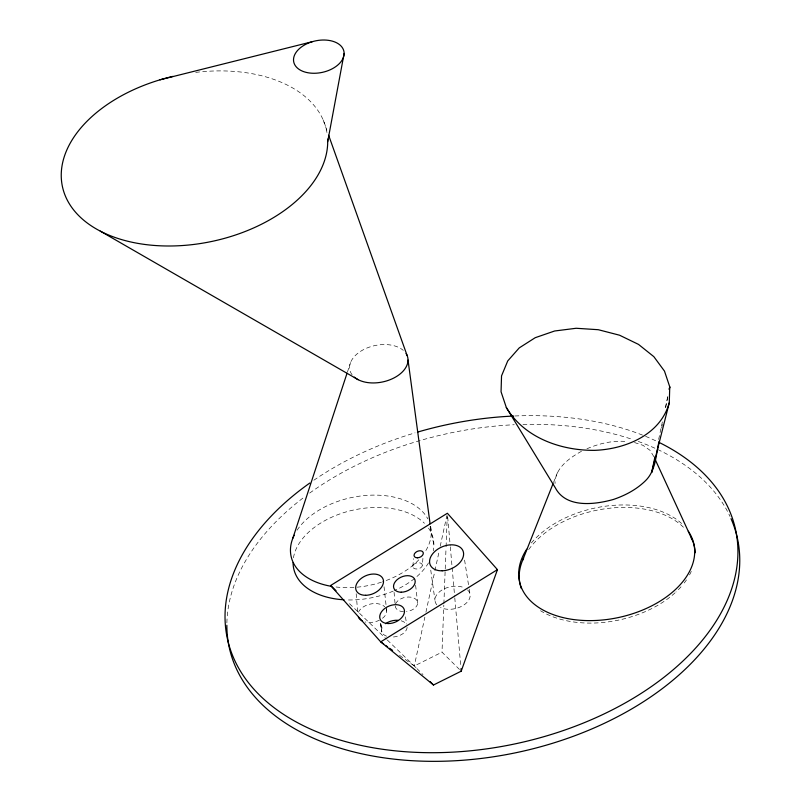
<?xml version="1.0" encoding="UTF-8"?>
<svg xmlns="http://www.w3.org/2000/svg" width="801" height="801" viewBox="0 0 801 801"><rect width="100%" height="100%" fill="white"/><g stroke="black" fill="none" stroke-linecap="round" stroke-linejoin="round"><path stroke-width="0.6" stroke-dasharray="4 3" d="M459.464 669.446L442.002 652.164L443.824 605.035M443.874 603.794L446.027 547.984M446.077 546.753L447.268 515.744M422.357 565.256A4.866 3.054 -12 0 0 415.158 563.483A4.866 3.054 -12 0 0 415.158 568.85A4.866 3.054 -12 0 0 422.357 565.256L423.038 556.905M412.755 566.467L413.656 558.597M661.656 428.034L662.377 424.4M665.711 407.439L667.854 396.535M658.652 439.449L662.527 421.096M665.371 407.639L667.944 395.404M416.039 667.714L414.287 665.981L424.87 617.11M425.932 612.224L434.663 571.914M434.933 570.692L439.168 551.138M440.22 546.252L446.838 515.714M347.464 371.954L350.588 362.452M581.506 451.293C569.411 457.892 554.843 468.355 555.023 483.534M553.471 482.623L557.616 472.19M399.479 655.348L414.287 665.981L442.002 652.164M586.913 448.78C599.258 443.434 612.945 440.27 626.422 441.511M634.452 442.522L643.013 445.336L650.032 450.332L653.946 456.83M349.516 603.674L386.402 639.158M387.304 640.019L414.287 665.981M416.91 668.575L423.018 674.632M323.173 119.93L327.369 131.694M430.057 526.627L433.882 544.8M405.436 616.83L406.618 624.039M464.58 560.049L469.006 587.924M469.196 589.135L470.157 595.193M430.748 570.092L434.973 600.299M380.645 623.488L381.847 632.049L380.715 623.558M430.427 526.257L431.258 532.455M380.795 624.249L381.536 629.946M415.609 585.271L417.641 602.953M384.039 586.712L386.713 611.183M447.689 516.995L450.202 545.591M450.312 546.833L454.668 596.575M454.778 597.816L460.885 667.443M394.072 592.289L395.033 603.333M356.175 593.711L357.707 612.344M226.883 622.878A259.874 163.194 -12 0 1 304.801 496.66M309.657 493.086A259.874 163.194 -12 0 1 514.282 424.73M522.953 424.42A259.874 163.194 -12 0 1 632.339 439.379M638.247 441.441A259.874 163.194 -12 0 1 730.041 516.505M313.832 480.23A259.874 163.194 -12 0 1 415.078 432.84M514.933 415.979A259.874 163.194 -12 0 1 644.475 435.884M645.596 436.345A259.874 163.194 -12 0 1 657.611 441.701M430.658 526.607A71.349 44.806 -12 0 1 424.66 552.49M418.813 559.819A71.349 44.806 -12 0 1 382.598 581.796M381.426 582.187A71.349 44.806 -12 0 1 335.138 586.883M297.051 530.242A71.349 44.806 -12 0 1 365.166 495.509A71.349 44.806 -12 0 1 427.824 518.878M352.12 374.798A29.607 18.593 -12 0 1 364.866 348.956A29.607 18.593 -12 0 1 403.324 350.397M195.704 72.38A135.019 84.786 -12 0 1 327.359 135.419M691.303 571.363A89.181 56 -12 0 1 689.13 575.649M686.477 579.894A89.181 56 -12 0 1 684.204 583.008M681.05 586.793A89.181 56 -12 0 1 675.994 591.969M675.083 592.81A89.181 56 -12 0 1 540.495 610.712M528.68 549.576A89.181 56 -12 0 1 605.616 508.715A89.181 56 -12 0 1 684.254 528.089M428.525 528.109A71.349 44.806 -12 0 1 433.281 550.808M428.525 562.853A71.349 44.806 -12 0 1 394.362 590.607M393.251 591.088A71.349 44.806 -12 0 1 346.433 599.919M293.456 557.826A71.349 44.806 -12 0 1 348.835 511.158A71.349 44.806 -12 0 1 424.45 523.293M531.323 543.008A89.181 56 -12 0 1 683.734 525.616M467.554 589.896A17.832 11.204 -12 0 1 463.679 605.145A17.832 11.204 -12 0 1 440.48 607.528M436.835 604.825A17.832 11.204 -12 0 1 441.601 590.257A17.832 11.204 -12 0 1 463.789 587.584M395.624 603.874A11.354 7.129 -12 0 1 408.39 597.015A11.354 7.129 -12 0 1 417.601 603.594A11.354 7.129 -12 0 1 406.447 611.594M403.544 611.714A11.354 7.129 -12 0 1 395.243 605.786M407.118 627.343A12.976 8.15 -12 0 1 391.619 637.055M386.593 636.204A12.976 8.15 -12 0 1 383.499 625.611M401.151 620.795A12.976 8.15 -12 0 1 405.656 623.358M386.222 608.85A14.598 9.161 -12 0 1 382.488 618.292M379.504 620.144A14.598 9.161 -12 0 1 365.106 621.966M358.397 612.365A14.598 9.161 -12 0 1 370.422 604.044A14.598 9.161 -12 0 1 384.78 606.788"/><path stroke-width="1.2" d="M655.038 456.58L651.674 472.49L669.276 402.723L669.756 386.843L664.49 371.123L653.836 356.655L638.517 344.4L619.573 335.219L598.307 329.712L576.159 328.27L554.642 330.993L535.228 337.692L519.228 347.904L507.734 360.931L501.536 375.899L501.056 391.779L506.322 407.499L555.343 487.849C566.087 508.345 594.582 504.69 613.316 499.494C625.251 495.459 636.605 489.481 645.636 480.58C656.059 470.227 655.809 454.738 659.043 441.371M327.709 141.597L344.13 53.447A25.652 16.11 -12 0 0 306.152 44.115A25.652 16.11 -12 0 0 306.162 72.38A25.652 16.11 -12 0 0 344.13 53.447M669.276 389.266L669.756 386.843L669.236 389.286M292.846 538.222L347.073 373.136M461.206 671.178L497.451 569.641L447.369 513.261L330.623 585.501L380.715 641.871L433.491 685.005L461.206 671.178L460.996 668.685M522.653 560.219L553.01 483.774M669.276 402.723C660.565 434.873 625.231 449.221 594.652 450.352C560.92 450.663 524.204 437.777 506.322 407.499M497.451 569.641L380.715 641.871L383.679 644.004M159.99 79.82L312.26 41.712M100.265 231.119L358.147 379.694M385.651 645.426L387.624 646.838M389.596 648.259L392.56 650.382M330.623 585.501L336.019 590.697M430.007 681.541L433.491 685.005M654.998 459.103L692.645 540.815A89.181 56 -12 0 1 695.188 552.76M328.62 135.229L407.038 355.304M408.029 360.06L430.087 523.774M654.357 462.227L654.517 464.39M731.023 518.678A259.874 163.194 -12 0 1 516.795 752.539A259.874 163.194 -12 0 1 226.853 625.261M659.704 442.723A259.874 163.194 -12 0 1 661.716 679.018A259.874 163.194 -12 0 1 294.938 721.26A259.874 163.194 -12 0 1 309.807 483.033M417.421 432.139A259.874 163.194 -12 0 1 513.691 416.039M331.484 586.342A71.349 44.806 -12 0 1 294.177 535.218M406.087 353.551A29.607 18.593 -12 0 1 392.069 378.863A29.607 18.593 -12 0 1 354.302 377.111M327.659 139.124A135.019 84.786 -12 0 1 204.265 242.893A135.019 84.786 -12 0 1 62.168 185.311A135.019 84.786 -12 0 1 172.896 76.395M521.341 588.565A89.181 56 -12 0 1 519.218 575.298M519.268 574.167A89.181 56 -12 0 1 523.614 558.087M691.213 537.711A89.181 56 -12 0 1 692.204 539.774M343.999 599.799A71.349 44.806 -12 0 1 293.076 562.622M688.299 531.223A89.181 56 -12 0 1 604.615 619.784A89.181 56 -12 0 1 526.718 549.216M385.631 623.689A12.976 8.15 -12 0 1 398.117 620.284M362.122 620.865A14.598 9.161 -12 0 1 358.397 617.17M388.105 623.558A12.976 8.621 -23.5 0 0 404.245 609.631A12.976 8.621 -23.5 0 0 383.949 609.14A12.976 8.621 -23.5 0 0 388.105 623.558M417.351 557.826A4.866 3.234 -23.5 0 0 423.198 552.48A4.866 3.234 -23.5 0 0 415.489 552.53A4.866 3.234 -23.5 0 0 417.351 557.826M365.606 595.293A14.598 9.702 -23.5 0 0 383.138 579.263A14.598 9.702 -23.5 0 0 360.019 579.423A14.598 9.702 -23.5 0 0 365.606 595.293M442.192 570.803A17.832 11.855 -23.5 0 0 463.028 550.898A17.832 11.855 -23.5 0 0 434.542 551.739A17.832 11.855 -23.5 0 0 442.192 570.803M401.271 592.209A11.354 7.539 -23.5 0 0 414.908 579.744A11.354 7.539 -23.5 0 0 396.926 579.864A11.354 7.539 -23.5 0 0 401.271 592.209"/></g></svg>
